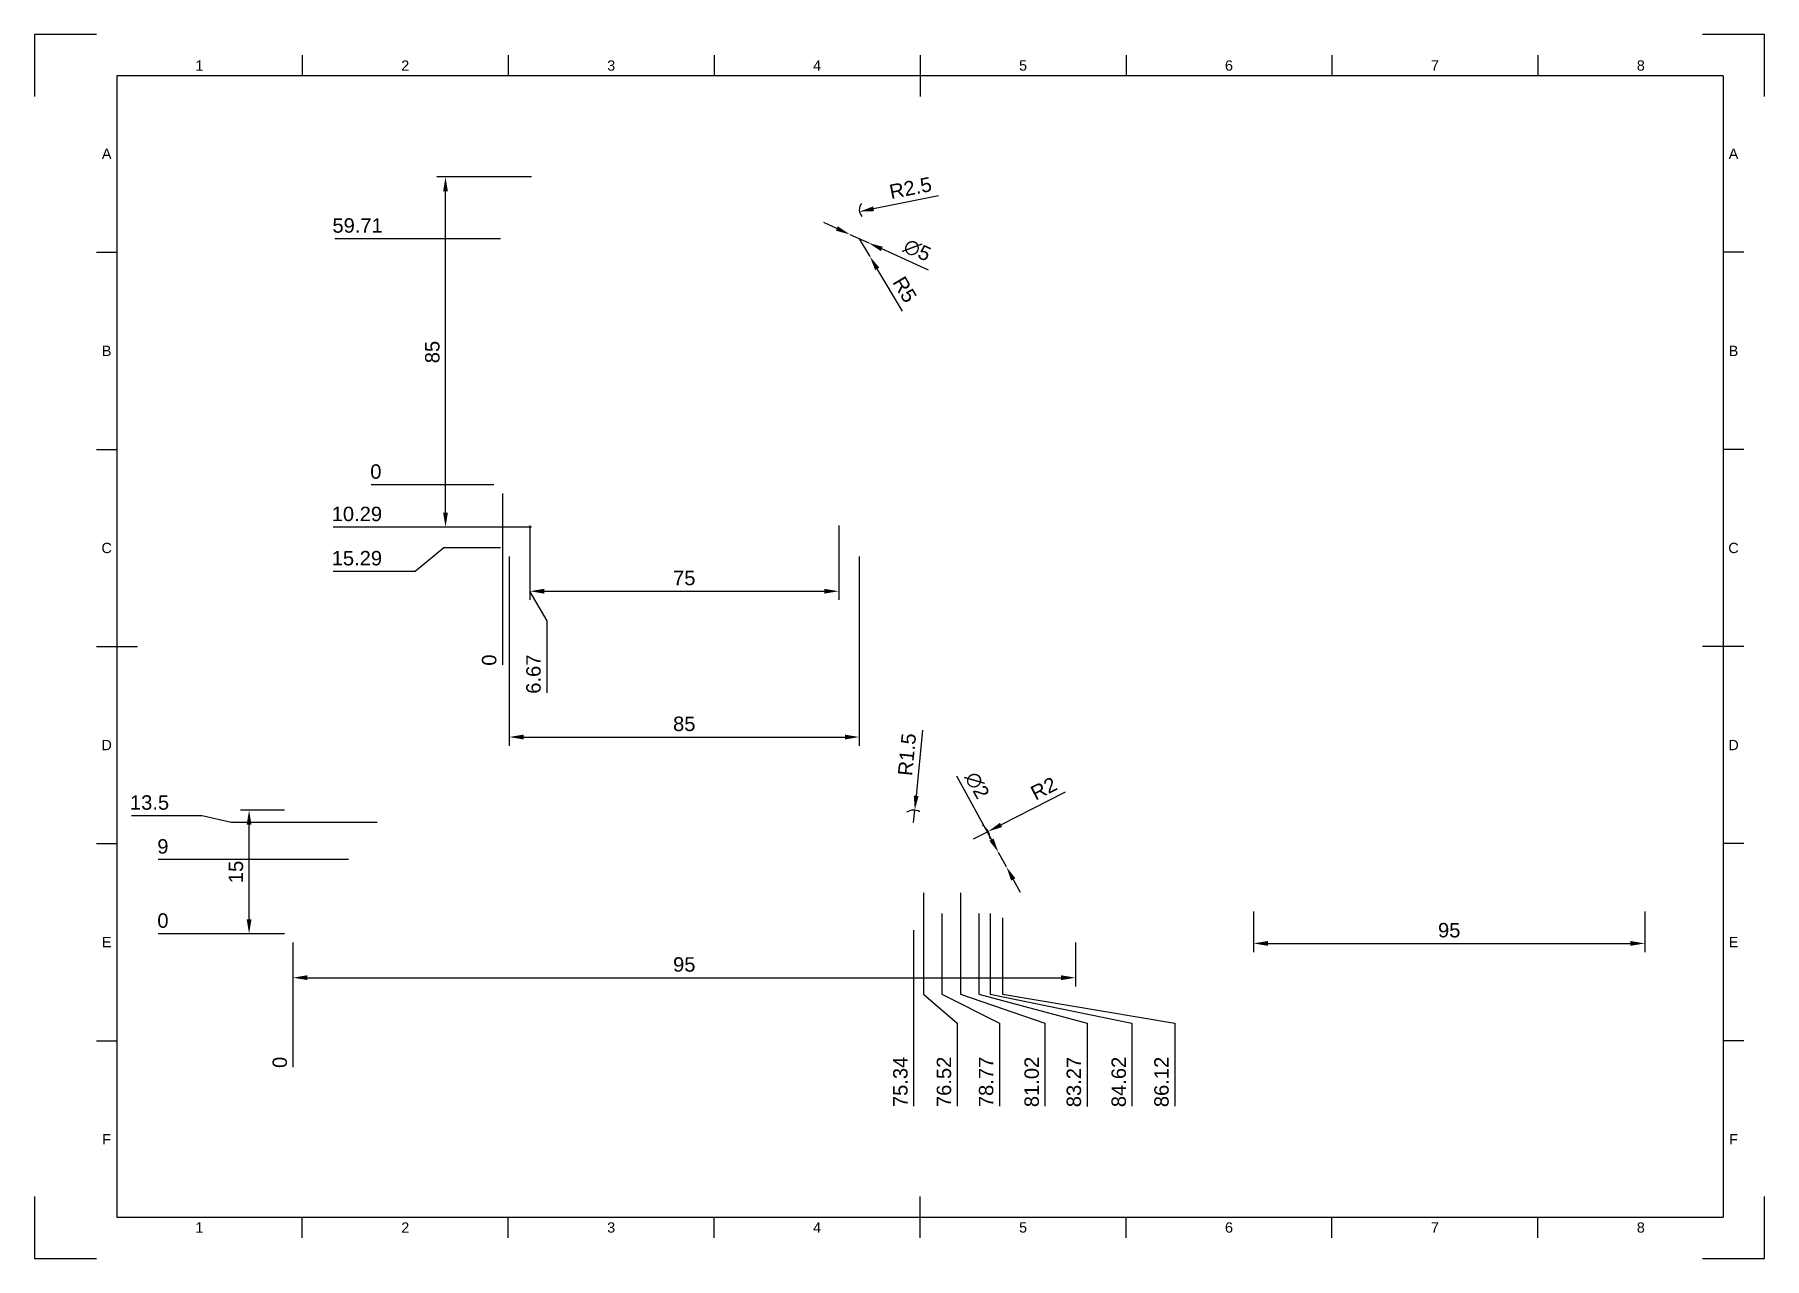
# Paper-space layout 'Sheet1' of a CAD drawing. Header units: millimetres. Extents: x 0 to 420, y 0 to 297.
import ezdxf
from ezdxf.enums import TextEntityAlignment as Align

# ---------------------------------------------------------------- set-up
doc = ezdxf.new("R2010")
doc.units = ezdxf.units.MM
doc.header["$LTSCALE"] = 0.75
doc.layers.add('BORDER', color=7, linetype='Continuous', lineweight=25)
doc.layers.add('FD_Dimensions', color=7, linetype='Continuous', lineweight=25)
doc.styles.add('FusionTitle', font='arial.ttf')
doc.styles.get("Standard").update_dxf_attribs({"font": 'arial.ttf'})
doc.dimstyles.new('Dim-ISO-25', dxfattribs={"dimtxt": 3.5, "dimasz": 3.5, "dimexe": 2.1, "dimexo": 2.1, "dimgap": 1.4, "dimtad": 1, "dimzin": 12, "dimdsep": 46, "dimtxsty": 'Standard', "dimcen": 0, "dimazin": 3, "dimtp": 0.1, "dimtm": 0.1, "dimtfac": 0.714286, "dimtmove": 0, "dimatfit": 3, "dimfxl": 1, "dimtzin": 12, "dimarcsym": 0})

# ---------------------------------------------------------------- blocks, each defined once
blk = doc.blocks.new('ISO_A3_SHEET')
at = {"layer": 'BORDER'}
for p, q in [((65, 292), (65, 287)), ((115, 292), (115, 287)), ((165, 292), (165, 287)), ((215, 292), (215, 282)), ((265, 292), (265, 287)), ((315, 292), (315, 287)), ((365, 292), (365, 287)), ((410, 287), (20, 287)), ((20, 287), (20, 10)), ((410, 287), (410, 10)), ((15, 244.16666), (20, 244.16666)), ((415, 244.16666), (410, 244.16666)), ((15, 196.33333), (20, 196.33333)), ((415, 196.33333), (410, 196.33333)), ((15, 148.5), (25, 148.5)), ((415, 148.5), (405, 148.5)), ((15, 100.66667), (20, 100.66667)), ((415, 100.66667), (410, 100.66667)), ((15, 52.83334), (20, 52.83334)), ((415, 52.83334), (410, 52.83334)), ((215, 5), (215, 15)), ((20, 10), (410, 10)), ((65, 5), (65, 10)), ((115, 5), (115, 10)), ((165, 5), (165, 10)), ((265, 5), (265, 10)), ((315, 5), (315, 10)), ((365, 5), (365, 10))]:
    blk.add_line(p, q, dxfattribs=at)
at = {"layer": 'Defpoints'}
for p, q in [((15, 297), (0, 297)), ((0, 297), (0, 282)), ((420, 297), (405, 297)), ((420, 282), (420, 297)), ((0, 15), (0, 0)), ((420, 0), (420, 15)), ((0, 0), (15, 0)), ((405, 0), (420, 0))]:
    blk.add_line(p, q, dxfattribs=at)
at = {"layer": 'BORDER', "style": 'FusionTitle'}
for s, p in [('1', (40, 289.5)), ('2', (90, 289.5)), ('3', (140, 289.5)), ('4', (190, 289.5)), ('5', (240, 289.5)), ('6', (290, 289.5)), ('7', (340, 289.5)), ('8', (390, 289.5)), ('A', (17.5, 268.08333)), ('A', (412.5, 268.08333)), ('B', (17.5, 220.25)), ('B', (412.5, 220.25)), ('C', (17.5, 172.41667)), ('C', (412.5, 172.41667)), ('D', (17.5, 124.58334)), ('D', (412.5, 124.58334)), ('E', (17.5, 76.75001)), ('E', (412.5, 76.75001)), ('F', (17.5, 28.91668)), ('F', (412.5, 28.91668)), ('1', (40, 7.5)), ('2', (90, 7.5)), ('3', (140, 7.5)), ('4', (190, 7.5)), ('5', (240, 7.5)), ('6', (290, 7.5)), ('7', (340, 7.5)), ('8', (390, 7.5))]:
    blk.add_text(s, height=2.5, dxfattribs=at).set_placement(p, align=Align.MIDDLE)
blk = doc.blocks.new('*D762')
at = {"layer": 'Defpoints', "color": 0, "transparency": 16777216}
for p in [(62.74, 78.79), (62.74, 50.11)]:
    blk.add_point(p, dxfattribs=at)
at = {"layer": 'FD_Dimensions', "color": 0, "lineweight": -2, "transparency": 16777216}
blk.add_line((62.74, 76.69), (62.74, 46.43), dxfattribs=at)
at = {"layer": 'FD_Dimensions', "color": 0, "transparency": 16777216, "insert": (59.55, 47.57), "char_height": 3.5, "attachment_point": 5, "rotation": 90}
blk.add_mtext('0', dxfattribs=at)
blk = doc.blocks.new('*D763')
at = {"layer": 'Defpoints', "color": 0, "transparency": 16777216}
for p in [(33.71, 78.79), (62.74, 78.79)]:
    blk.add_point(p, dxfattribs=at)
at = {"layer": 'FD_Dimensions', "color": 0, "lineweight": -2, "transparency": 16777216}
blk.add_line((60.64, 78.79), (30.02, 78.79), dxfattribs=at)
at = {"layer": 'FD_Dimensions', "color": 0, "transparency": 16777216, "insert": (31.16, 81.97), "char_height": 3.5, "attachment_point": 5}
blk.add_mtext('0', dxfattribs=at)
blk = doc.blocks.new('*D766')
at = {"layer": 'Defpoints', "color": 0, "transparency": 16777216}
for p in [(113.57, 187.75), (113.57, 147.74)]:
    blk.add_point(p, dxfattribs=at)
at = {"layer": 'FD_Dimensions', "color": 0, "lineweight": -2, "transparency": 16777216}
blk.add_line((113.57, 185.65), (113.57, 144.06), dxfattribs=at)
at = {"layer": 'FD_Dimensions', "color": 0, "transparency": 16777216, "insert": (110.39, 145.2), "char_height": 3.5, "attachment_point": 5, "rotation": 90}
blk.add_mtext('0', dxfattribs=at)
blk = doc.blocks.new('*D767')
at = {"layer": 'Defpoints', "color": 0, "transparency": 16777216}
for p in [(85.4, 187.75), (113.57, 187.75)]:
    blk.add_point(p, dxfattribs=at)
at = {"layer": 'FD_Dimensions', "color": 0, "lineweight": -2, "transparency": 16777216}
blk.add_line((111.47, 187.75), (81.71, 187.75), dxfattribs=at)
at = {"layer": 'FD_Dimensions', "color": 0, "transparency": 16777216, "insert": (82.86, 190.94), "char_height": 3.5, "attachment_point": 5}
blk.add_mtext('0', dxfattribs=at)
blk = doc.blocks.new('*D813')
at = {"layer": 'Defpoints', "color": 0, "transparency": 16777216}
for p in [(234.02, 98.54), (235.95, 95.03)]:
    blk.add_point(p, dxfattribs=at)
at = {"layer": 'FD_Dimensions', "color": 0, "lineweight": -2, "transparency": 16777216}
for p, q in [((223.82, 117.09), (232.33, 101.61)), ((235.95, 95.03), (234.02, 98.54)), ((237.63, 91.97), (239.32, 88.9))]:
    blk.add_line(p, q, dxfattribs=at)
at = {"layer": 'FD_Dimensions', "color": 0, "transparency": 16777216}
for points in [[(232.84, 101.89), (231.82, 101.32), (234.02, 98.54)], [(238.14, 92.25), (237.12, 91.69), (235.95, 95.03)]]:
    blk.add_solid(points, dxfattribs=at)
at = {"layer": 'FD_Dimensions', "color": 0, "transparency": 16777216, "insert": (228.83, 114.79), "char_height": 3.5, "attachment_point": 5, "rotation": 298.8108}
blk.add_mtext('∅2', dxfattribs=at)
blk = doc.blocks.new('*D814')
at = {"layer": 'Defpoints', "color": 0, "transparency": 16777216}
for p in [(227.98, 101.79), (231.54, 103.61)]:
    blk.add_point(p, dxfattribs=at)
at = {"layer": 'FD_Dimensions', "color": 0, "lineweight": -2, "transparency": 16777216}
for p, q in [((250.19, 113.14), (234.66, 105.2)), ((227.98, 101.79), (231.54, 103.61))]:
    blk.add_line(p, q, dxfattribs=at)
blk.add_arc((227.98, 101.79), 4, 0, 57.1524, dxfattribs=at)
at = {"layer": 'FD_Dimensions', "color": 0, "transparency": 16777216}
blk.add_solid([(234.39, 105.72), (234.93, 104.68), (231.54, 103.61)], dxfattribs=at)
at = {"layer": 'FD_Dimensions', "color": 0, "transparency": 16777216, "insert": (245.01, 114.04), "char_height": 3.5, "attachment_point": 5, "rotation": 27.0721}
blk.add_mtext('R2', dxfattribs=at)
blk = doc.blocks.new('*D815')
at = {"layer": 'Defpoints', "color": 0, "transparency": 16777216}
for p in [(213.42, 105.79), (213.71, 108.77)]:
    blk.add_point(p, dxfattribs=at)
at = {"layer": 'FD_Dimensions', "color": 0, "lineweight": -2, "transparency": 16777216}
for p, q in [((215.62, 128.23), (214.05, 112.26)), ((213.42, 105.79), (213.71, 108.77))]:
    blk.add_line(p, q, dxfattribs=at)
blk.add_arc((213.42, 105.79), 3, 60.4072, 124.5026, dxfattribs=at)
at = {"layer": 'FD_Dimensions', "color": 0, "transparency": 16777216}
blk.add_solid([(213.47, 112.31), (214.63, 112.2), (213.71, 108.77)], dxfattribs=at)
at = {"layer": 'FD_Dimensions', "color": 0, "transparency": 16777216, "insert": (211.84, 122.29), "char_height": 3.5, "attachment_point": 5, "rotation": 84.3956}
blk.add_mtext('R1.5', dxfattribs=at)
blk = doc.blocks.new('*D816')
at = {"layer": 'Defpoints', "color": 0, "transparency": 16777216}
for p in [(200.29, 254.04), (202.74, 254.54)]:
    blk.add_point(p, dxfattribs=at)
at = {"layer": 'FD_Dimensions', "color": 0, "lineweight": -2, "transparency": 16777216}
blk.add_line((219.46, 257.88), (203.72, 254.73), dxfattribs=at)
blk.add_arc((202.74, 254.54), 2.5, 143.1847, 221.8715, dxfattribs=at)
at = {"layer": 'FD_Dimensions', "color": 0, "transparency": 16777216}
blk.add_solid([(203.61, 255.3), (203.83, 254.16), (200.29, 254.04)], dxfattribs=at)
at = {"layer": 'FD_Dimensions', "color": 0, "transparency": 16777216, "insert": (212.68, 259.77), "char_height": 3.5, "attachment_point": 5, "rotation": 11.3131}
blk.add_mtext('R2.5', dxfattribs=at)
blk = doc.blocks.new('*D817')
at = {"layer": 'Defpoints', "color": 0, "transparency": 16777216}
for p in [(200.24, 247.46), (202.8, 243.17)]:
    blk.add_point(p, dxfattribs=at)
at = {"layer": 'FD_Dimensions', "color": 0, "lineweight": -2, "transparency": 16777216}
for p, q in [((200.24, 247.46), (202.8, 243.17)), ((210.72, 229.88), (204.59, 240.16))]:
    blk.add_line(p, q, dxfattribs=at)
at = {"layer": 'FD_Dimensions', "color": 0, "transparency": 16777216}
blk.add_solid([(205.09, 240.46), (204.09, 239.86), (202.8, 243.17)], dxfattribs=at)
at = {"layer": 'FD_Dimensions', "color": 0, "transparency": 16777216, "insert": (211.28, 235.14), "char_height": 3.5, "attachment_point": 5, "rotation": 300.7868}
blk.add_mtext('R5', dxfattribs=at)
blk = doc.blocks.new('*D818')
at = {"layer": 'Defpoints', "color": 0, "transparency": 16777216}
for p in [(197.96, 248.5), (202.52, 246.43)]:
    blk.add_point(p, dxfattribs=at)
at = {"layer": 'FD_Dimensions', "color": 0, "lineweight": -2, "transparency": 16777216}
for p, q in [((194.78, 249.95), (191.59, 251.4)), ((197.96, 248.5), (202.52, 246.43)), ((217.02, 239.84), (205.7, 244.98))]:
    blk.add_line(p, q, dxfattribs=at)
at = {"layer": 'FD_Dimensions', "color": 0, "transparency": 16777216}
for points in [[(195.02, 250.48), (194.54, 249.42), (197.96, 248.5)], [(205.94, 245.51), (205.46, 244.45), (202.52, 246.43)]]:
    blk.add_solid(points, dxfattribs=at)
at = {"layer": 'FD_Dimensions', "color": 0, "transparency": 16777216, "insert": (214.31, 244.68), "char_height": 3.5, "attachment_point": 5, "rotation": 335.556}
blk.add_mtext('∅5', dxfattribs=at)
blk = doc.blocks.new('*D819')
at = {"layer": 'Defpoints', "color": 0, "transparency": 16777216}
for p in [(62.74, 78.79), (252.74, 78.79), (252.74, 68.12)]:
    blk.add_point(p, dxfattribs=at)
at = {"layer": 'FD_Dimensions', "color": 0, "lineweight": -2, "transparency": 16777216}
for p, q in [((62.74, 76.69), (62.74, 66.02)), ((252.74, 76.69), (252.74, 66.02)), ((66.24, 68.12), (249.24, 68.12))]:
    blk.add_line(p, q, dxfattribs=at)
at = {"layer": 'FD_Dimensions', "color": 0, "transparency": 16777216}
for points in [[(66.24, 68.71), (66.24, 67.54), (62.74, 68.12)], [(249.24, 68.71), (249.24, 67.54), (252.74, 68.12)]]:
    blk.add_solid(points, dxfattribs=at)
at = {"layer": 'FD_Dimensions', "color": 0, "transparency": 16777216, "insert": (157.74, 71.31), "char_height": 3.5, "attachment_point": 5}
blk.add_mtext('95', dxfattribs=at)
blk = doc.blocks.new('*D820')
at = {"layer": 'Defpoints', "color": 0, "transparency": 16777216}
for p in [(52.08, 108.79), (62.74, 108.79), (62.74, 78.79)]:
    blk.add_point(p, dxfattribs=at)
at = {"layer": 'FD_Dimensions', "color": 0, "lineweight": -2, "transparency": 16777216}
for p, q in [((60.64, 108.79), (49.98, 108.79)), ((52.08, 82.29), (52.08, 105.29)), ((60.64, 78.79), (49.98, 78.79))]:
    blk.add_line(p, q, dxfattribs=at)
at = {"layer": 'FD_Dimensions', "color": 0, "transparency": 16777216}
for points in [[(51.49, 105.29), (52.66, 105.29), (52.08, 108.79)], [(51.49, 82.29), (52.66, 82.29), (52.08, 78.79)]]:
    blk.add_solid(points, dxfattribs=at)
at = {"layer": 'FD_Dimensions', "color": 0, "transparency": 16777216, "insert": (48.89, 93.79), "char_height": 3.5, "attachment_point": 5, "rotation": 90}
blk.add_mtext('15', dxfattribs=at)
blk = doc.blocks.new('*D821')
at = {"layer": 'Defpoints', "color": 0, "transparency": 16777216}
for p in [(295.97, 86.29), (390.97, 86.29), (390.97, 76.44)]:
    blk.add_point(p, dxfattribs=at)
at = {"layer": 'FD_Dimensions', "color": 0, "lineweight": -2, "transparency": 16777216}
for p, q in [((295.97, 84.19), (295.97, 74.34)), ((390.97, 84.19), (390.97, 74.34)), ((299.47, 76.44), (387.47, 76.44))]:
    blk.add_line(p, q, dxfattribs=at)
at = {"layer": 'FD_Dimensions', "color": 0, "transparency": 16777216}
for points in [[(299.47, 77.03), (299.47, 75.86), (295.97, 76.44)], [(387.47, 77.03), (387.47, 75.86), (390.97, 76.44)]]:
    blk.add_solid(points, dxfattribs=at)
at = {"layer": 'FD_Dimensions', "color": 0, "transparency": 16777216, "insert": (343.47, 79.63), "char_height": 3.5, "attachment_point": 5}
blk.add_mtext('95', dxfattribs=at)
blk = doc.blocks.new('*D822')
at = {"layer": 'Defpoints', "color": 0, "transparency": 16777216}
for p in [(99.77, 262.46), (122.74, 262.46), (122.74, 177.46)]:
    blk.add_point(p, dxfattribs=at)
at = {"layer": 'FD_Dimensions', "color": 0, "lineweight": -2, "transparency": 16777216}
for p, q in [((120.64, 262.46), (97.67, 262.46)), ((99.77, 180.96), (99.77, 258.96)), ((120.64, 177.46), (97.67, 177.46))]:
    blk.add_line(p, q, dxfattribs=at)
at = {"layer": 'FD_Dimensions', "color": 0, "transparency": 16777216}
for points in [[(99.19, 258.96), (100.35, 258.96), (99.77, 262.46)], [(99.19, 180.96), (100.35, 180.96), (99.77, 177.46)]]:
    blk.add_solid(points, dxfattribs=at)
at = {"layer": 'FD_Dimensions', "color": 0, "transparency": 16777216, "insert": (96.58, 219.96), "char_height": 3.5, "attachment_point": 5, "rotation": 90}
blk.add_mtext('85', dxfattribs=at)
blk = doc.blocks.new('*D823')
at = {"layer": 'Defpoints', "color": 0, "transparency": 16777216}
for p in [(115.24, 172.46), (200.24, 172.46), (200.24, 126.53)]:
    blk.add_point(p, dxfattribs=at)
at = {"layer": 'FD_Dimensions', "color": 0, "lineweight": -2, "transparency": 16777216}
for p, q in [((115.24, 170.36), (115.24, 124.43)), ((200.24, 170.36), (200.24, 124.43)), ((118.74, 126.53), (196.74, 126.53))]:
    blk.add_line(p, q, dxfattribs=at)
at = {"layer": 'FD_Dimensions', "color": 0, "transparency": 16777216}
for points in [[(118.74, 127.11), (118.74, 125.94), (115.24, 126.53)], [(196.74, 127.11), (196.74, 125.94), (200.24, 126.53)]]:
    blk.add_solid(points, dxfattribs=at)
at = {"layer": 'FD_Dimensions', "color": 0, "transparency": 16777216, "insert": (157.74, 129.71), "char_height": 3.5, "attachment_point": 5}
blk.add_mtext('85', dxfattribs=at)
blk = doc.blocks.new('*D824')
at = {"layer": 'Defpoints', "color": 0, "transparency": 16777216}
for p in [(120.24, 179.96), (195.24, 179.96), (195.24, 161.92)]:
    blk.add_point(p, dxfattribs=at)
at = {"layer": 'FD_Dimensions', "color": 0, "lineweight": -2, "transparency": 16777216}
for p, q in [((120.24, 177.86), (120.24, 159.82)), ((195.24, 177.86), (195.24, 159.82)), ((123.74, 161.92), (191.74, 161.92))]:
    blk.add_line(p, q, dxfattribs=at)
at = {"layer": 'FD_Dimensions', "color": 0, "transparency": 16777216}
for points in [[(123.74, 162.5), (123.74, 161.33), (120.24, 161.92)], [(191.74, 162.5), (191.74, 161.33), (195.24, 161.92)]]:
    blk.add_solid(points, dxfattribs=at)
at = {"layer": 'FD_Dimensions', "color": 0, "transparency": 16777216, "insert": (157.74, 165.1), "char_height": 3.5, "attachment_point": 5}
blk.add_mtext('75', dxfattribs=at)
blk = doc.blocks.new('*D825')
at = {"layer": 'Defpoints', "color": 0, "transparency": 16777216}
for p in [(33.71, 107.43), (85.29, 105.79)]:
    blk.add_point(p, dxfattribs=at)
at = {"layer": 'FD_Dimensions', "color": 0, "lineweight": -2, "transparency": 16777216}
for p, q in [((40.71, 107.43), (23.52, 107.43)), ((47.71, 105.79), (40.71, 107.43)), ((83.19, 105.79), (47.71, 105.79))]:
    blk.add_line(p, q, dxfattribs=at)
at = {"layer": 'FD_Dimensions', "color": 0, "transparency": 16777216, "insert": (27.91, 110.62), "char_height": 3.5, "attachment_point": 5}
blk.add_mtext('13.5', dxfattribs=at)
blk = doc.blocks.new('*D826')
at = {"layer": 'Defpoints', "color": 0, "transparency": 16777216}
for p in [(33.71, 96.79), (78.29, 96.79)]:
    blk.add_point(p, dxfattribs=at)
at = {"layer": 'FD_Dimensions', "color": 0, "lineweight": -2, "transparency": 16777216}
blk.add_line((76.19, 96.79), (30, 96.79), dxfattribs=at)
at = {"layer": 'FD_Dimensions', "color": 0, "transparency": 16777216, "insert": (31.15, 99.97), "char_height": 3.5, "attachment_point": 5}
blk.add_mtext('9', dxfattribs=at)
blk = doc.blocks.new('*D827')
at = {"layer": 'Defpoints', "color": 0, "transparency": 16777216}
for p in [(85.4, 247.46), (115.24, 247.46)]:
    blk.add_point(p, dxfattribs=at)
at = {"layer": 'FD_Dimensions', "color": 0, "lineweight": -2, "transparency": 16777216}
blk.add_line((113.14, 247.46), (72.86, 247.46), dxfattribs=at)
at = {"layer": 'FD_Dimensions', "color": 0, "transparency": 16777216, "insert": (78.43, 250.65), "char_height": 3.5, "attachment_point": 5}
blk.add_mtext('59.71', dxfattribs=at)
blk = doc.blocks.new('*D828')
at = {"layer": 'Defpoints', "color": 0, "transparency": 16777216}
for p in [(115.24, 172.46), (85.4, 166.72)]:
    blk.add_point(p, dxfattribs=at)
at = {"layer": 'FD_Dimensions', "color": 0, "lineweight": -2, "transparency": 16777216}
for p, q in [((99.4, 172.46), (92.4, 166.72)), ((113.14, 172.46), (99.4, 172.46)), ((92.4, 166.72), (72.51, 166.72))]:
    blk.add_line(p, q, dxfattribs=at)
at = {"layer": 'FD_Dimensions', "color": 0, "transparency": 16777216, "insert": (78.25, 169.91), "char_height": 3.5, "attachment_point": 5}
blk.add_mtext('15.29', dxfattribs=at)
blk = doc.blocks.new('*D829')
at = {"layer": 'Defpoints', "color": 0, "transparency": 16777216}
for p in [(85.4, 177.46), (122.74, 177.46)]:
    blk.add_point(p, dxfattribs=at)
at = {"layer": 'FD_Dimensions', "color": 0, "lineweight": -2, "transparency": 16777216}
blk.add_line((120.64, 177.46), (72.51, 177.46), dxfattribs=at)
at = {"layer": 'FD_Dimensions', "color": 0, "transparency": 16777216, "insert": (78.25, 180.65), "char_height": 3.5, "attachment_point": 5}
blk.add_mtext('10.29', dxfattribs=at)
blk = doc.blocks.new('*D830')
at = {"layer": 'Defpoints', "color": 0, "transparency": 16777216}
for p in [(120.24, 179.96), (124.34, 147.74)]:
    blk.add_point(p, dxfattribs=at)
at = {"layer": 'FD_Dimensions', "color": 0, "lineweight": -2, "transparency": 16777216}
for p, q in [((120.24, 177.86), (120.24, 161.74)), ((120.24, 161.74), (124.34, 154.74)), ((124.34, 154.74), (124.34, 137.23))]:
    blk.add_line(p, q, dxfattribs=at)
at = {"layer": 'FD_Dimensions', "color": 0, "transparency": 16777216, "insert": (121.15, 141.79), "char_height": 3.5, "attachment_point": 5, "rotation": 90}
blk.add_mtext('6.67', dxfattribs=at)
blk = doc.blocks.new('*D831')
at = {"layer": 'Defpoints', "color": 0, "transparency": 16777216}
for p in [(234.98, 84.79), (276.82, 50.11)]:
    blk.add_point(p, dxfattribs=at)
at = {"layer": 'FD_Dimensions', "color": 0, "lineweight": -2, "transparency": 16777216}
for p, q in [((234.98, 82.69), (234.98, 64.11)), ((234.98, 64.11), (276.82, 57.11)), ((276.82, 57.11), (276.82, 36.93))]:
    blk.add_line(p, q, dxfattribs=at)
at = {"layer": 'FD_Dimensions', "color": 0, "transparency": 16777216, "insert": (273.63, 42.82), "char_height": 3.5, "attachment_point": 5, "rotation": 90}
blk.add_mtext('86.12', dxfattribs=at)
blk = doc.blocks.new('*D832')
at = {"layer": 'Defpoints', "color": 0, "transparency": 16777216}
for p in [(231.98, 85.79), (266.43, 50.11)]:
    blk.add_point(p, dxfattribs=at)
at = {"layer": 'FD_Dimensions', "color": 0, "lineweight": -2, "transparency": 16777216}
for p, q in [((231.98, 83.69), (231.98, 64.11)), ((231.98, 64.11), (266.43, 57.11)), ((266.43, 57.11), (266.43, 36.93))]:
    blk.add_line(p, q, dxfattribs=at)
at = {"layer": 'FD_Dimensions', "color": 0, "transparency": 16777216, "insert": (263.25, 42.82), "char_height": 3.5, "attachment_point": 5, "rotation": 90}
blk.add_mtext('84.62', dxfattribs=at)
blk = doc.blocks.new('*D833')
at = {"layer": 'Defpoints', "color": 0, "transparency": 16777216}
for p in [(229.29, 85.79), (255.54, 50.11)]:
    blk.add_point(p, dxfattribs=at)
at = {"layer": 'FD_Dimensions', "color": 0, "lineweight": -2, "transparency": 16777216}
for p, q in [((229.29, 83.69), (229.29, 64.11)), ((229.29, 64.11), (255.54, 57.11)), ((255.54, 57.11), (255.54, 36.9))]:
    blk.add_line(p, q, dxfattribs=at)
at = {"layer": 'FD_Dimensions', "color": 0, "transparency": 16777216, "insert": (252.35, 42.8), "char_height": 3.5, "attachment_point": 5, "rotation": 90}
blk.add_mtext('83.27', dxfattribs=at)
blk = doc.blocks.new('*D834')
at = {"layer": 'Defpoints', "color": 0, "transparency": 16777216}
for p in [(224.79, 90.79), (245.3, 50.11)]:
    blk.add_point(p, dxfattribs=at)
at = {"layer": 'FD_Dimensions', "color": 0, "lineweight": -2, "transparency": 16777216}
for p, q in [((224.79, 88.69), (224.79, 64.11)), ((224.79, 64.11), (245.3, 57.11)), ((245.3, 57.11), (245.3, 36.93))]:
    blk.add_line(p, q, dxfattribs=at)
at = {"layer": 'FD_Dimensions', "color": 0, "transparency": 16777216, "insert": (242.11, 42.82), "char_height": 3.5, "attachment_point": 5, "rotation": 90}
blk.add_mtext('81.02', dxfattribs=at)
blk = doc.blocks.new('*D835')
at = {"layer": 'Defpoints', "color": 0, "transparency": 16777216}
for p in [(220.29, 85.79), (234.24, 50.11)]:
    blk.add_point(p, dxfattribs=at)
at = {"layer": 'FD_Dimensions', "color": 0, "lineweight": -2, "transparency": 16777216}
for p, q in [((220.29, 83.69), (220.29, 64.11)), ((220.29, 64.11), (234.24, 57.11)), ((234.24, 57.11), (234.24, 36.93))]:
    blk.add_line(p, q, dxfattribs=at)
at = {"layer": 'FD_Dimensions', "color": 0, "transparency": 16777216, "insert": (231.05, 42.82), "char_height": 3.5, "attachment_point": 5, "rotation": 90}
blk.add_mtext('78.77', dxfattribs=at)
blk = doc.blocks.new('*D836')
at = {"layer": 'Defpoints', "color": 0, "transparency": 16777216}
for p in [(215.79, 90.79), (223.99, 50.11)]:
    blk.add_point(p, dxfattribs=at)
at = {"layer": 'FD_Dimensions', "color": 0, "lineweight": -2, "transparency": 16777216}
for p, q in [((215.79, 88.69), (215.79, 64.11)), ((215.79, 64.11), (223.99, 57.11)), ((223.99, 57.11), (223.99, 36.97))]:
    blk.add_line(p, q, dxfattribs=at)
at = {"layer": 'FD_Dimensions', "color": 0, "transparency": 16777216, "insert": (220.81, 42.84), "char_height": 3.5, "attachment_point": 5, "rotation": 90}
blk.add_mtext('76.52', dxfattribs=at)
blk = doc.blocks.new('*D837')
at = {"layer": 'Defpoints', "color": 0, "transparency": 16777216}
for p in [(213.42, 81.79), (213.42, 50.11)]:
    blk.add_point(p, dxfattribs=at)
at = {"layer": 'FD_Dimensions', "color": 0, "lineweight": -2, "transparency": 16777216}
blk.add_line((213.42, 79.69), (213.42, 36.94), dxfattribs=at)
at = {"layer": 'FD_Dimensions', "color": 0, "transparency": 16777216, "insert": (210.23, 42.83), "char_height": 3.5, "attachment_point": 5, "rotation": 90}
blk.add_mtext('75.34', dxfattribs=at)

psp = doc.layouts.new('Sheet1')

# ---------------------------------------------------------------- block references
at = {"layer": 'BORDER'}
psp.add_blockref('ISO_A3_SHEET', (0, 0), dxfattribs=at)

# ---------------------------------------------------------------- dimensions: what is measured, and where the dimension line sits
at = {"layer": 'FD_Dimensions'}
for base, p1, p2, override, picture, middle in [((99.771, 262.464), (122.74, 177.464), (122.74, 262.464), {"dimlfac": -1}, '*D822', (96.584, 219.964)), ((52.076, 108.787), (62.74, 78.787), (62.74, 108.787), {"dimlfac": -0.5}, '*D820', (48.889, 93.787))]:
    dim = psp.add_linear_dim(base=base, p1=p1, p2=p2, angle=90, dimstyle='Dim-ISO-25', override=override, dxfattribs=at)
    dim.commit()
    dim.dimension.update_dxf_attribs({"geometry": picture, "text_midpoint": middle})
for center, mpoint, override, picture, middle in [((202.74, 254.535), (200.288, 254.045), {"dimlfac": -1}, '*D816', (213.305, 256.649)), ((200.24, 247.464), (202.799, 243.169), {"dimlfac": -1}, '*D817', (208.55, 233.517)), ((213.419, 105.787), (213.712, 108.772), {"dimlfac": -0.5}, '*D815', (215.009, 121.983)), ((227.982, 101.787), (231.544, 103.607), {"dimlfac": -0.5}, '*D814', (246.446, 111.224))]:
    dim = psp.add_radius_dim(center=center, mpoint=mpoint, dimstyle='Dim-ISO-25', override=override, dxfattribs=at)
    dim.commit()
    dim.dimension.update_dxf_attribs({"geometry": picture, "text_midpoint": middle, "dimtype": 164})
for feature_location, offset, dtype, origin, override, picture, middle in [((115.24, 247.464), (-29.843, 0), 0, (113.573, 187.75), {"dimlfac": -1}, '*D827', (78.429, 250.651)), ((113.573212831, 187.7500837), (-28.176337831, 0), 0, (113.573212831, 187.7500837), {"dimlfac": -1}, '*D767', (82.855674454, 190.937089157)), ((115.24, 172.464), (-29.843, -5.742), 0, (113.573, 187.75), {"dimlfac": -1}, '*D828', (78.253, 169.909)), ((122.74, 177.464), (-37.343, 0), 0, (113.573, 187.75), {"dimlfac": -1}, '*D829', (78.253, 180.651)), ((113.573212831, 187.7500837), (0, -40.0094587), 1, (113.573212831, 187.7500837), {"dimlfac": -1}, '*D766', (110.386207374, 145.199424454)), ((120.24, 179.964), (4.102, -32.224), 1, (113.573, 187.75), {"dimlfac": -1}, '*D830', (121.154, 141.785)), ((85.29, 105.787), (-51.584, 1.641), 0, (62.74, 78.787), {"dimlfac": -0.5}, '*D825', (27.911, 110.615)), ((78.29, 96.787), (-44.584, 0), 0, (62.74, 78.787), {"dimlfac": -0.5}, '*D826', (31.155, 99.974)), ((224.7897, 90.7866), (20.5078, -40.6749), 1, (62.7399, 78.7866), {"dimlfac": -0.5}, '*D834', (242.1105, 42.8219)), ((215.7897, 90.7866), (8.2031, -40.6749), 1, (62.7399, 78.7866), {"dimlfac": -0.5}, '*D836', (220.8058, 42.8386)), ((62.739879498, 78.786597302), (-29.034410748, 0), 0, (62.739879498, 78.786597302), {"dimlfac": -0.5}, '*D763', (31.164268204, 81.973602759)), ((231.982, 85.787), (34.453, -35.675), 1, (62.74, 78.787), {"dimlfac": -0.5}, '*D832', (263.248, 42.822)), ((229.2897, 85.7866), (26.25, -35.6749), 1, (62.7399, 78.7866), {"dimlfac": -0.5}, '*D833', (252.3515, 42.804)), ((220.2897, 85.7866), (13.9453, -35.6749), 1, (62.7399, 78.7866), {"dimlfac": -0.5}, '*D835', (231.048, 42.8207)), ((234.982, 84.787), (41.836, -34.675), 1, (62.74, 78.787), {"dimlfac": -0.5}, '*D831', (273.631, 42.822)), ((213.419, 81.787), (0, -31.675), 1, (62.74, 78.787), {"dimlfac": -0.5}, '*D837', (210.231, 42.828)), ((62.739879498, 78.786597302), (0, -28.674878552), 1, (62.739879498, 78.786597302), {"dimlfac": -0.5}, '*D762', (59.55287404, 47.570518204))]:
    dim = psp.add_ordinate_dim(feature_location=feature_location, offset=offset, dtype=dtype, origin=origin, dimstyle='Dim-ISO-25', override=override, dxfattribs=at)
    dim.commit()
    dim.dimension.update_dxf_attribs({"geometry": picture, "text_midpoint": middle})
dim = psp.add_diameter_dim_2p(p1=(197.964, 248.499), p2=(202.516, 246.43), dimstyle='Dim-ISO-25', override={"dimlfac": -1}, dxfattribs=at)
dim.commit()
dim.dimension.update_dxf_attribs({"geometry": '*D818', "text_midpoint": (212.953, 241.686)})
for base, p1, p2, override, picture, middle in [((195.24, 161.917), (120.24, 179.964), (195.24, 179.964), {"dimlfac": -1}, '*D824', (157.74, 165.097)), ((200.24, 126.527), (115.24, 172.464), (200.24, 172.464), {"dimlfac": -1}, '*D823', (157.74, 129.714)), ((390.972, 76.443), (295.972, 86.287), (390.972, 86.287), {"dimlfac": -1}, '*D821', (343.472, 79.63)), ((252.74, 68.123), (62.74, 78.787), (252.74, 78.787), {"dimlfac": -0.5}, '*D819', (157.74, 71.31))]:
    dim = psp.add_linear_dim(base=base, p1=p1, p2=p2, dimstyle='Dim-ISO-25', override=override, dxfattribs=at)
    dim.commit()
    dim.dimension.update_dxf_attribs({"geometry": picture, "text_midpoint": middle})
dim = psp.add_diameter_dim_2p(p1=(235.946, 95.034), p2=(234.018, 98.539), dimstyle='Dim-ISO-25', override={"dimlfac": -0.5}, dxfattribs=at)
dim.commit()
dim.dimension.update_dxf_attribs({"geometry": '*D813', "text_midpoint": (225.953, 113.202), "dimtype": 163})

doc.saveas('drawing.dxf')
